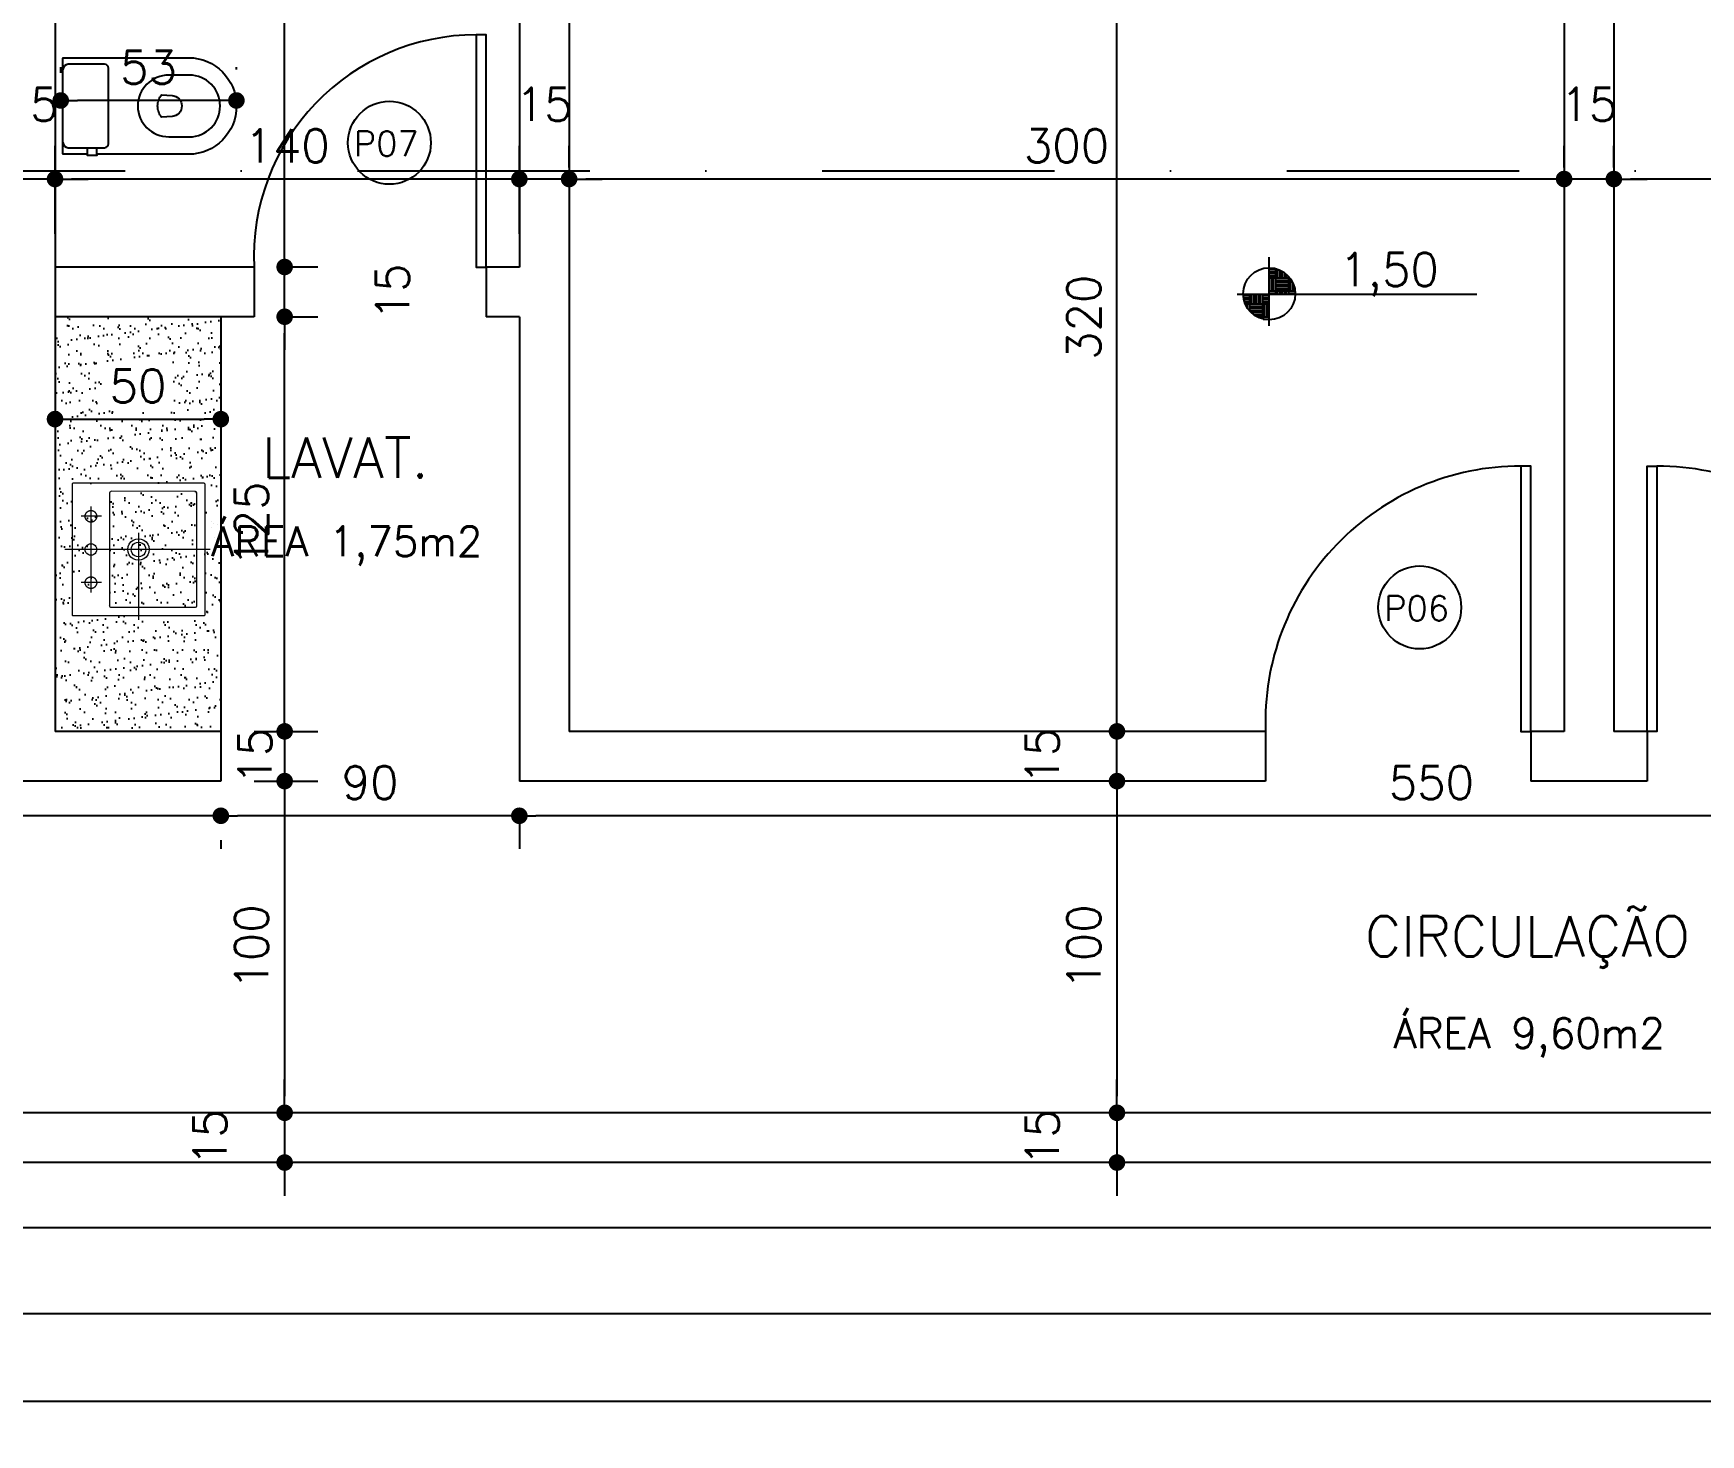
# Model space of a CAD drawing. Header units: inches. Extents: x 580771 to 672494, y 7715997 to 7829530.
# Drawn here: x 654686 to 655189, y 7727587 to 7728009 of the extents above; entities that cross this region are included whole.
import ezdxf

# ---------------------------------------------------------------- set-up
doc = ezdxf.new("R2010")
doc.units = ezdxf.units.IN
doc.header["$MEASUREMENT"] = 0
doc.header["$PDMODE"] = 2
for name, pattern in [('AXES', [0.54, 0.3, -0.08, 0.08, -0.08]), ('CACHE', [0.24, 0.12, -0.12]), ('CONTINU', [0]), ('DASHDOTX2', [2, 1, -0.5, 0, -0.5])]:
    doc.linetypes.add(name, pattern=pattern)
for name, color, linetype in [('01', 1, 'Continuous'), ('02', 2, 'Continuous'), ('04', 4, 'Continuous'), ('1-ARQ-2', 2, 'Continuous'), ('1-ARQ-A', 1, 'Continuous'), ('Block1', 1, 'Continuous'), ('Block2', 2, 'Continuous'), ('Layer3', 3, 'Continuous'), ('NIVEL', 2, 'Continuous'), ('parede', 6, 'Continuous'), ('PAVTO1-ESCADA', 1, 'Continuous'), ('SIMBOLOS', 2, 'Continuous')]:
    doc.layers.add(name, color=color, linetype=linetype)
doc.layers.add('MOBILIÁRIO-02', color=2, linetype='Continuous', lineweight=20)
doc.layers.get('01').off()
doc.styles.add('R80E50', font='romans.shx', dxfattribs={"height": 10})
doc.styles.add('ROMANS', font='romans', dxfattribs={"height": 0.2})
doc.dimstyles.new('ARQ50', dxfattribs={"dimscale": 50, "dimtxt": 10, "dimasz": 0.1, "dimexe": 0.2, "dimexo": 0.2, "dimgap": 0.1, "dimtad": 1, "dimdec": 0, "dimzin": 12, "dimdsep": 46, "dimtxsty": 'R80E50', "dimblk1": 'DOT', "dimblk2": 'DOT', "dimsah": 1, "dimcen": 0.4, "dimclrd": 15, "dimclre": 15, "dimclrt": 3, "dimadec": 0, "dimazin": 0, "dimtfac": 1, "dimtdec": 0, "dimtmove": 2, "dimatfit": 3, "dimldrblk": 'DOT', "dimfxl": 0.2, "dimtolj": 1, "dimtzin": 12, "dimarcsym": 0})

# ---------------------------------------------------------------- blocks, each defined once
blk = doc.blocks.new('Vaso002c')
at = {"layer": 'Block1'}
for p, q in [((12.45, -18.5), (12.45, -16)), ((15.95, -18.5), (15.95, -16))]:
    blk.add_line(p, q, dxfattribs=at)
blk.add_lwpolyline([(3, -14, 0.324141), (5, -16), (19, -16, 0.333333), (20.5, -14.5), (20.5, 0), (20.5, 14.5, 0.333333), (19, 16), (5, 16, 0.324141), (3, 14, 0.324141)], format="xyb", dxfattribs=at)
for points in [[(63.2, 0, 0.418677), (51.5, 11.8), (43.6, 11.8, 0.411784), (31.7, 0, 0.411784), (43.6, -11.8), (51.5, -11.8, 0.418677)], [(48.5, 0, -0.428571), (44.8, -4), (40.8, -4.3, -0.16754), (39.3, 0, -0.16754), (40.8, 4.3), (44.8, 4, -0.428571)]]:
    blk.add_lwpolyline(points, format="xyb", close=True, dxfattribs=at)
at = {"layer": 'Block2'}
blk.add_lwpolyline([(3, 18.17, -0.329256), (3.38, 18.5), (51.1, 18.5, -0.412623), (69.5, 0, -0.412623), (51.1, -18.5), (15.95, -18.5), (15.95, -18.9), (12.45, -18.9), (12.45, -18.5), (3.38, -18.5, -0.329256), (3, -18.17), (3, -17.25), (3, 0), (3, 17.29)], format="xyb", close=True, dxfattribs=at)
blk = doc.blocks.new('7408317_p')
at = {"linetype": 'Continuous'}
for p, q in [((-0.1983, 0.2005), (-0.2, 0.1987)), ((0.1982, 0.2005), (0.2, 0.1987)), ((-0.2, -0.1977), (-0.1983, -0.1995)), ((0.2, -0.1977), (0.1982, -0.1995))]:
    blk.add_line(p, q, dxfattribs=at)
at = {"linetype": 'AXES'}
for points in [[(0, -0.032), (0, 0.223)], [(0, -0.2156), (0, 0.2156)], [(-0.1, 0.1125), (-0.1, 0.173)], [(0.1, 0.1125), (0.1, 0.173)], [(-0.1299, 0.144), (0.1299, 0.144)], [(-0.0506, 0.0005), (0.2124, 0.0005)]]:
    blk.add_lwpolyline(points, dxfattribs=at)
at = {"linetype": 'CONTINU'}
for points in [[(-0.2, -0.1977), (-0.2, 0.1987)], [(-0.1983, 0.2005), (0.1982, 0.2005)], [(0.2, -0.1977), (0.2, 0.1987)], [(-0.175, -0.1695), (-0.1753, 0.0825)], [(-0.1703, 0.0875), (0.1704, 0.0875)], [(0.175, -0.1701), (0.1754, 0.0825)], [(-0.1983, -0.1995), (0.1982, -0.1995)], [(-0.17, -0.1745), (0.1706, -0.1745)]]:
    blk.add_lwpolyline(points, dxfattribs=at)
at = {"linetype": 'CACHE'}
for points in [[(-0.1, 0.1615, 1.00004), (-0.1, 0.1265)], [(-0.1, 0.1265, 1.000058), (-0.1, 0.1615)], [(0.1, 0.1615, 1.000022), (0.1, 0.1265)], [(0.1, 0.1265, 1.000056), (0.1, 0.1615)]]:
    blk.add_lwpolyline(points, format="xyb", dxfattribs=at)
at = {"linetype": 'CONTINU'}
for points in [[(0, 0.1615, 1.00026), (0, 0.1265)], [(0, 0.1265, 1.000277), (0, 0.1615)], [(-0.1703, 0.0875, 0.414587), (-0.1753, 0.0825)], [(0.1754, 0.0825, 0.414612), (0.1704, 0.0875)], [(0, 0.033, 1.000349), (0, -0.032)], [(0, 0.0227, 1.000759), (0, -0.0218)], [(0, -0.032, 1.000654), (0, 0.033)], [(0, -0.0218, 1.000698), (0, 0.0227)], [(-0.1736, -0.173, -0.197042), (-0.175, -0.1695)], [(-0.175, -0.1695, 0.414578), (-0.17, -0.1745)], [(-0.17, -0.1745, -0.19704), (-0.1736, -0.173)], [(0.1706, -0.1745, 0.413833), (0.175, -0.1701)]]:
    blk.add_lwpolyline(points, format="xyb", dxfattribs=at)
blk = doc.blocks.new('_DOT')
at = {"color": 0, "linetype": 'ByBlock'}
blk.add_line((-0.5, 0), (-1, 0), dxfattribs=at)
at = {"color": 0, "linetype": 'ByBlock', "const_width": 0.5}
blk.add_lwpolyline([(-0.25, 0, 1), (0.25, 0, 1)], format="xyb", close=True, dxfattribs=at)
blk = doc.blocks.new('*D1148')
at = {"color": 15, "lineweight": -2, "transparency": 16777216}
for p, q in [((655162.74, 7727968.61), (655162.74, 7727975.13)), ((655457.74, 7727965.13), (655167.74, 7727965.13))]:
    blk.add_line(p, q, dxfattribs=at)
at = {"layer": 'Defpoints', "color": 0, "transparency": 16777216}
for p in [(655162.74, 7727965.13), (655462.74, 7727965.13), (655162.74, 7727958.61)]:
    blk.add_point(p, dxfattribs=at)
at = {"color": 15, "lineweight": -2, "transparency": 16777216, "xscale": 5, "yscale": 5, "zscale": 5, "rotation": 180}
blk.add_blockref('_DOT', (655162.74, 7727965.13), dxfattribs=at)
at = {"color": 15, "lineweight": -2, "transparency": 16777216, "xscale": 5, "yscale": 5, "zscale": 5}
blk.add_blockref('_DOT', (655462.74, 7727965.13), dxfattribs=at)
at = {"color": 3, "transparency": 16777216, "insert": (655312.74, 7727975.13), "char_height": 10, "attachment_point": 5, "style": 'R80E50'}
blk.add_mtext('\\A1;300', dxfattribs=at)
blk = doc.blocks.new('*D1149')
at = {"color": 15, "lineweight": -2, "transparency": 16777216}
for p, q in [((655147.74, 7727968.61), (655147.74, 7727975.13)), ((655162.74, 7727968.61), (655162.74, 7727975.13)), ((655142.74, 7727965.13), (655137.74, 7727965.13)), ((655162.74, 7727965.13), (655147.74, 7727965.13)), ((655167.74, 7727965.13), (655172.74, 7727965.13))]:
    blk.add_line(p, q, dxfattribs=at)
at = {"layer": 'Defpoints', "color": 0, "transparency": 16777216}
for p in [(655147.74, 7727965.13), (655147.74, 7727958.61), (655162.74, 7727958.61)]:
    blk.add_point(p, dxfattribs=at)
at = {"color": 15, "lineweight": -2, "transparency": 16777216, "xscale": 5, "yscale": 5, "zscale": 5}
blk.add_blockref('_DOT', (655147.74, 7727965.13), dxfattribs=at)
at = {"color": 15, "lineweight": -2, "transparency": 16777216, "xscale": 5, "yscale": 5, "zscale": 5, "rotation": 180}
blk.add_blockref('_DOT', (655162.74, 7727965.13), dxfattribs=at)
at = {"color": 3, "transparency": 16777216, "insert": (655155.24, 7727987.63), "char_height": 10, "attachment_point": 5, "style": 'R80E50'}
blk.add_mtext('\\A1;15', dxfattribs=at)
blk = doc.blocks.new('*D1150')
at = {"color": 15, "lineweight": -2, "transparency": 16777216}
for p, q in [((654847.74, 7727968.61), (654847.74, 7727975.13)), ((655147.74, 7727968.61), (655147.74, 7727975.13)), ((655142.74, 7727965.13), (654852.74, 7727965.13))]:
    blk.add_line(p, q, dxfattribs=at)
at = {"layer": 'Defpoints', "color": 0, "transparency": 16777216}
for p in [(654847.74, 7727965.13), (654847.74, 7727958.61), (655147.74, 7727958.61)]:
    blk.add_point(p, dxfattribs=at)
at = {"color": 15, "lineweight": -2, "transparency": 16777216, "xscale": 5, "yscale": 5, "zscale": 5, "rotation": 180}
blk.add_blockref('_DOT', (654847.74, 7727965.13), dxfattribs=at)
at = {"color": 15, "lineweight": -2, "transparency": 16777216, "xscale": 5, "yscale": 5, "zscale": 5}
blk.add_blockref('_DOT', (655147.74, 7727965.13), dxfattribs=at)
at = {"color": 3, "transparency": 16777216, "insert": (654997.74, 7727975.13), "char_height": 10, "attachment_point": 5, "style": 'R80E50'}
blk.add_mtext('\\A1;300', dxfattribs=at)
blk = doc.blocks.new('*D1151')
at = {"color": 15, "lineweight": -2, "transparency": 16777216}
for p, q in [((654832.74, 7727948.61), (654832.74, 7727975.13)), ((654847.74, 7727968.61), (654847.74, 7727975.13)), ((654827.74, 7727965.13), (654822.74, 7727965.13)), ((654847.74, 7727965.13), (654832.74, 7727965.13)), ((654852.74, 7727965.13), (654857.74, 7727965.13))]:
    blk.add_line(p, q, dxfattribs=at)
at = {"layer": 'Defpoints', "color": 0, "transparency": 16777216}
for p in [(654832.74, 7727965.13), (654847.74, 7727958.61), (654832.74, 7727938.61)]:
    blk.add_point(p, dxfattribs=at)
at = {"color": 15, "lineweight": -2, "transparency": 16777216, "xscale": 5, "yscale": 5, "zscale": 5}
blk.add_blockref('_DOT', (654832.74, 7727965.13), dxfattribs=at)
at = {"color": 15, "lineweight": -2, "transparency": 16777216, "xscale": 5, "yscale": 5, "zscale": 5, "rotation": 180}
blk.add_blockref('_DOT', (654847.74, 7727965.13), dxfattribs=at)
at = {"color": 3, "transparency": 16777216, "insert": (654840.24, 7727987.63), "char_height": 10, "attachment_point": 5, "style": 'R80E50'}
blk.add_mtext('\\A1;15', dxfattribs=at)
blk = doc.blocks.new('*D1152')
at = {"color": 15, "lineweight": -2, "transparency": 16777216}
for p, q in [((654692.74, 7727948.61), (654692.74, 7727975.13)), ((654832.74, 7727948.61), (654832.74, 7727975.13)), ((654827.74, 7727965.13), (654697.74, 7727965.13))]:
    blk.add_line(p, q, dxfattribs=at)
at = {"layer": 'Defpoints', "color": 0, "transparency": 16777216}
for p in [(654692.74, 7727965.13), (654692.74, 7727938.61), (654832.74, 7727938.61)]:
    blk.add_point(p, dxfattribs=at)
at = {"color": 15, "lineweight": -2, "transparency": 16777216, "xscale": 5, "yscale": 5, "zscale": 5, "rotation": 180}
blk.add_blockref('_DOT', (654692.74, 7727965.13), dxfattribs=at)
at = {"color": 15, "lineweight": -2, "transparency": 16777216, "xscale": 5, "yscale": 5, "zscale": 5}
blk.add_blockref('_DOT', (654832.74, 7727965.13), dxfattribs=at)
at = {"color": 3, "transparency": 16777216, "insert": (654762.74, 7727975.13), "char_height": 10, "attachment_point": 5, "style": 'R80E50'}
blk.add_mtext('\\A1;140', dxfattribs=at)
blk = doc.blocks.new('*D1153')
at = {"color": 15, "lineweight": -2, "transparency": 16777216}
for p, q in [((654677.74, 7727948.61), (654677.74, 7727975.13)), ((654692.74, 7727948.61), (654692.74, 7727975.13)), ((654672.74, 7727965.13), (654667.74, 7727965.13)), ((654692.74, 7727965.13), (654677.74, 7727965.13)), ((654697.74, 7727965.13), (654702.74, 7727965.13))]:
    blk.add_line(p, q, dxfattribs=at)
at = {"layer": 'Defpoints', "color": 0, "transparency": 16777216}
for p in [(654677.74, 7727965.13), (654677.74, 7727938.61), (654692.74, 7727938.61)]:
    blk.add_point(p, dxfattribs=at)
at = {"color": 15, "lineweight": -2, "transparency": 16777216, "xscale": 5, "yscale": 5, "zscale": 5}
blk.add_blockref('_DOT', (654677.74, 7727965.13), dxfattribs=at)
at = {"color": 15, "lineweight": -2, "transparency": 16777216, "xscale": 5, "yscale": 5, "zscale": 5, "rotation": 180}
blk.add_blockref('_DOT', (654692.74, 7727965.13), dxfattribs=at)
at = {"color": 3, "transparency": 16777216, "insert": (654685.24, 7727987.63), "char_height": 10, "attachment_point": 5, "style": 'R80E50'}
blk.add_mtext('\\A1;15', dxfattribs=at)
blk = doc.blocks.new('*D1201')
at = {"layer": 'Defpoints', "color": 0, "transparency": 16777216}
for p in [(654832.74, 7727783.61), (654832.74, 7727773.16), (655382.74, 7727773.61)]:
    blk.add_point(p, dxfattribs=at)
at = {"layer": 'NIVEL', "color": 15, "lineweight": -2, "transparency": 16777216}
for p, q in [((654832.74, 7727773.61), (654832.74, 7727763.16)), ((655377.74, 7727773.16), (654837.74, 7727773.16)), ((655382.74, 7727763.61), (655382.74, 7727763.16))]:
    blk.add_line(p, q, dxfattribs=at)
at = {"layer": 'NIVEL', "color": 15, "lineweight": -2, "transparency": 16777216, "xscale": 5, "yscale": 5, "zscale": 5, "rotation": 180}
blk.add_blockref('_DOT', (654832.74, 7727773.16), dxfattribs=at)
at = {"layer": 'NIVEL', "color": 15, "lineweight": -2, "transparency": 16777216, "xscale": 5, "yscale": 5, "zscale": 5}
blk.add_blockref('_DOT', (655382.74, 7727773.16), dxfattribs=at)
at = {"layer": 'NIVEL', "color": 3, "transparency": 16777216, "insert": (655107.74, 7727783.16), "char_height": 10, "attachment_point": 5, "style": 'R80E50'}
blk.add_mtext('\\A1;550', dxfattribs=at)
blk = doc.blocks.new('*D1202')
at = {"layer": 'Defpoints', "color": 0, "transparency": 16777216}
for p in [(654832.74, 7727783.61), (654742.74, 7727775.84), (654742.74, 7727773.16)]:
    blk.add_point(p, dxfattribs=at)
at = {"layer": 'NIVEL', "color": 15, "lineweight": -2, "transparency": 16777216}
for p, q in [((654827.74, 7727773.16), (654747.74, 7727773.16)), ((654832.74, 7727773.61), (654832.74, 7727763.16)), ((654742.74, 7727765.84), (654742.74, 7727763.16))]:
    blk.add_line(p, q, dxfattribs=at)
at = {"layer": 'NIVEL', "color": 15, "lineweight": -2, "transparency": 16777216, "xscale": 5, "yscale": 5, "zscale": 5, "rotation": 180}
blk.add_blockref('_DOT', (654742.74, 7727773.16), dxfattribs=at)
at = {"layer": 'NIVEL', "color": 15, "lineweight": -2, "transparency": 16777216, "xscale": 5, "yscale": 5, "zscale": 5}
blk.add_blockref('_DOT', (654832.74, 7727773.16), dxfattribs=at)
at = {"layer": 'NIVEL', "color": 3, "transparency": 16777216, "insert": (654787.74, 7727783.16), "char_height": 10, "attachment_point": 5, "style": 'R80E50'}
blk.add_mtext('\\A1;90', dxfattribs=at)
blk = doc.blocks.new('*D1203')
at = {"layer": 'Defpoints', "color": 0, "transparency": 16777216}
for p in [(654422.74, 7727783.61), (654422.74, 7727773.16), (654742.74, 7727775.84)]:
    blk.add_point(p, dxfattribs=at)
at = {"layer": 'NIVEL', "color": 15, "lineweight": -2, "transparency": 16777216}
for p, q in [((654422.74, 7727773.61), (654422.74, 7727763.16)), ((654737.74, 7727773.16), (654427.74, 7727773.16)), ((654742.74, 7727765.84), (654742.74, 7727763.16))]:
    blk.add_line(p, q, dxfattribs=at)
at = {"layer": 'NIVEL', "color": 15, "lineweight": -2, "transparency": 16777216, "xscale": 5, "yscale": 5, "zscale": 5, "rotation": 180}
blk.add_blockref('_DOT', (654422.74, 7727773.16), dxfattribs=at)
at = {"layer": 'NIVEL', "color": 15, "lineweight": -2, "transparency": 16777216, "xscale": 5, "yscale": 5, "zscale": 5}
blk.add_blockref('_DOT', (654742.74, 7727773.16), dxfattribs=at)
at = {"layer": 'NIVEL', "color": 3, "transparency": 16777216, "insert": (654582.74, 7727783.16), "char_height": 10, "attachment_point": 5, "style": 'R80E50'}
blk.add_mtext('\\A1;320', dxfattribs=at)
blk = doc.blocks.new('*D1247')
at = {"layer": 'Defpoints', "color": 0, "transparency": 16777216}
for p in [(655057.74, 7727783.61), (655012.93, 7727683.61), (655057.74, 7727683.61)]:
    blk.add_point(p, dxfattribs=at)
at = {"layer": 'NIVEL', "color": 15, "lineweight": -2, "transparency": 16777216}
for p, q in [((655047.74, 7727783.61), (655002.93, 7727783.61)), ((655012.93, 7727778.61), (655012.93, 7727688.61)), ((655047.74, 7727683.61), (655002.93, 7727683.61))]:
    blk.add_line(p, q, dxfattribs=at)
at = {"layer": 'NIVEL', "color": 15, "lineweight": -2, "transparency": 16777216, "xscale": 5, "yscale": 5, "zscale": 5}
for p, rotation in [((655012.93, 7727783.61), 90), ((655012.93, 7727683.61), 270)]:
    blk.add_blockref('_DOT', p, dxfattribs=dict(at, rotation=rotation))
at = {"layer": 'NIVEL', "color": 3, "transparency": 16777216, "insert": (655002.93, 7727733.61), "char_height": 10, "attachment_point": 5, "rotation": 90, "style": 'R80E50'}
blk.add_mtext('\\A1;100', dxfattribs=at)
blk = doc.blocks.new('*D1248')
at = {"layer": 'Defpoints', "color": 0, "transparency": 16777216}
for p in [(655057.74, 7727683.61), (655012.93, 7727668.61), (655124.21, 7727668.61)]:
    blk.add_point(p, dxfattribs=at)
at = {"layer": 'NIVEL', "color": 15, "lineweight": -2, "transparency": 16777216}
for p, q in [((655012.93, 7727688.61), (655012.93, 7727693.61)), ((655047.74, 7727683.61), (655002.93, 7727683.61)), ((655012.93, 7727683.61), (655012.93, 7727668.61)), ((655114.21, 7727668.61), (655002.93, 7727668.61)), ((655012.93, 7727663.61), (655012.93, 7727658.61))]:
    blk.add_line(p, q, dxfattribs=at)
at = {"layer": 'NIVEL', "color": 15, "lineweight": -2, "transparency": 16777216, "xscale": 5, "yscale": 5, "zscale": 5}
for p, rotation in [((655012.93, 7727683.61), 270), ((655012.93, 7727668.61), 90)]:
    blk.add_blockref('_DOT', p, dxfattribs=dict(at, rotation=rotation))
at = {"layer": 'NIVEL', "color": 3, "transparency": 16777216, "insert": (654990.43, 7727676.11), "char_height": 10, "attachment_point": 5, "rotation": 90, "style": 'R80E50'}
blk.add_mtext('\\A1;15', dxfattribs=at)
blk = doc.blocks.new('*D1249')
at = {"layer": 'Defpoints', "color": 0, "transparency": 16777216}
for p in [(655012.93, 7727798.61), (655057.74, 7727798.61), (655057.74, 7727783.61)]:
    blk.add_point(p, dxfattribs=at)
at = {"layer": 'NIVEL', "color": 15, "lineweight": -2, "transparency": 16777216}
for p, q in [((655012.93, 7727803.61), (655012.93, 7727808.61)), ((655047.74, 7727798.61), (655002.93, 7727798.61)), ((655012.93, 7727783.61), (655012.93, 7727798.61)), ((655047.74, 7727783.61), (655002.93, 7727783.61)), ((655012.93, 7727778.61), (655012.93, 7727773.61))]:
    blk.add_line(p, q, dxfattribs=at)
at = {"layer": 'NIVEL', "color": 15, "lineweight": -2, "transparency": 16777216, "xscale": 5, "yscale": 5, "zscale": 5}
for p, rotation in [((655012.93, 7727798.61), 270), ((655012.93, 7727783.61), 90)]:
    blk.add_blockref('_DOT', p, dxfattribs=dict(at, rotation=rotation))
at = {"layer": 'NIVEL', "color": 3, "transparency": 16777216, "insert": (654990.43, 7727791.11), "char_height": 10, "attachment_point": 5, "rotation": 90, "style": 'R80E50'}
blk.add_mtext('\\A1;15', dxfattribs=at)
blk = doc.blocks.new('*D1250')
at = {"layer": 'Defpoints', "color": 0, "transparency": 16777216}
for p in [(655012.93, 7728118.61), (655087.74, 7728118.61), (655057.74, 7727798.61)]:
    blk.add_point(p, dxfattribs=at)
at = {"layer": 'NIVEL', "color": 15, "lineweight": -2, "transparency": 16777216}
for p, q in [((655077.74, 7728118.61), (655002.93, 7728118.61)), ((655012.93, 7727803.61), (655012.93, 7728113.61)), ((655047.74, 7727798.61), (655002.93, 7727798.61))]:
    blk.add_line(p, q, dxfattribs=at)
at = {"layer": 'NIVEL', "color": 15, "lineweight": -2, "transparency": 16777216, "xscale": 5, "yscale": 5, "zscale": 5}
for p, rotation in [((655012.93, 7728118.61), 90), ((655012.93, 7727798.61), 270)]:
    blk.add_blockref('_DOT', p, dxfattribs=dict(at, rotation=rotation))
at = {"layer": 'NIVEL', "color": 3, "transparency": 16777216, "insert": (655002.93, 7727923.44), "char_height": 10, "attachment_point": 5, "rotation": 90, "style": 'R80E50'}
blk.add_mtext('\\A1;320', dxfattribs=at)
blk = doc.blocks.new('*D1256')
at = {"layer": 'Defpoints', "color": 0, "transparency": 16777216}
for p in [(654742.74, 7727798.61), (654742.74, 7727783.61), (654761.98, 7727783.61)]:
    blk.add_point(p, dxfattribs=at)
at = {"layer": 'NIVEL', "color": 15, "lineweight": -2, "transparency": 16777216}
for p, q in [((654761.98, 7727803.61), (654761.98, 7727808.61)), ((654752.74, 7727798.61), (654771.98, 7727798.61)), ((654761.98, 7727798.61), (654761.98, 7727783.61)), ((654752.74, 7727783.61), (654771.98, 7727783.61)), ((654761.98, 7727778.61), (654761.98, 7727773.61))]:
    blk.add_line(p, q, dxfattribs=at)
at = {"layer": 'NIVEL', "color": 15, "lineweight": -2, "transparency": 16777216, "xscale": 5, "yscale": 5, "zscale": 5}
for p, rotation in [((654761.98, 7727798.61), 270), ((654761.98, 7727783.61), 90)]:
    blk.add_blockref('_DOT', p, dxfattribs=dict(at, rotation=rotation))
at = {"layer": 'NIVEL', "color": 3, "transparency": 16777216, "insert": (654753.06, 7727791.11), "char_height": 10, "attachment_point": 5, "rotation": 90, "style": 'R80E50'}
blk.add_mtext('\\A1;15', dxfattribs=at)
blk = doc.blocks.new('*D1257')
at = {"layer": 'Defpoints', "color": 0, "transparency": 16777216}
for p in [(654742.74, 7727783.61), (654761.98, 7727683.61), (654794.48, 7727683.61)]:
    blk.add_point(p, dxfattribs=at)
at = {"layer": 'NIVEL', "color": 15, "lineweight": -2, "transparency": 16777216}
for p, q in [((654752.74, 7727783.61), (654771.98, 7727783.61)), ((654761.98, 7727778.61), (654761.98, 7727688.61)), ((654784.48, 7727683.61), (654751.98, 7727683.61))]:
    blk.add_line(p, q, dxfattribs=at)
at = {"layer": 'NIVEL', "color": 15, "lineweight": -2, "transparency": 16777216, "xscale": 5, "yscale": 5, "zscale": 5}
for p, rotation in [((654761.98, 7727783.61), 90), ((654761.98, 7727683.61), 270)]:
    blk.add_blockref('_DOT', p, dxfattribs=dict(at, rotation=rotation))
at = {"layer": 'NIVEL', "color": 3, "transparency": 16777216, "insert": (654751.98, 7727733.61), "char_height": 10, "attachment_point": 5, "rotation": 90, "style": 'R80E50'}
blk.add_mtext('\\A1;100', dxfattribs=at)
blk = doc.blocks.new('*D1258')
at = {"layer": 'Defpoints', "color": 0, "transparency": 16777216}
for p in [(654794.48, 7727683.61), (654761.98, 7727668.61), (654778.98, 7727668.61)]:
    blk.add_point(p, dxfattribs=at)
at = {"layer": 'NIVEL', "color": 15, "lineweight": -2, "transparency": 16777216}
for p, q in [((654761.98, 7727688.61), (654761.98, 7727693.61)), ((654784.48, 7727683.61), (654751.98, 7727683.61)), ((654761.98, 7727683.61), (654761.98, 7727668.61)), ((654768.98, 7727668.61), (654751.98, 7727668.61)), ((654761.98, 7727663.61), (654761.98, 7727658.61))]:
    blk.add_line(p, q, dxfattribs=at)
at = {"layer": 'NIVEL', "color": 15, "lineweight": -2, "transparency": 16777216, "xscale": 5, "yscale": 5, "zscale": 5}
for p, rotation in [((654761.98, 7727683.61), 270), ((654761.98, 7727668.61), 90)]:
    blk.add_blockref('_DOT', p, dxfattribs=dict(at, rotation=rotation))
at = {"layer": 'NIVEL', "color": 3, "transparency": 16777216, "insert": (654739.48, 7727676.11), "char_height": 10, "attachment_point": 5, "rotation": 90, "style": 'R80E50'}
blk.add_mtext('\\A1;15', dxfattribs=at)
blk = doc.blocks.new('*D1259')
at = {"layer": 'Defpoints', "color": 0, "transparency": 16777216}
for p in [(654752.74, 7727923.61), (654761.98, 7727923.61), (654742.74, 7727798.61)]:
    blk.add_point(p, dxfattribs=at)
at = {"layer": 'NIVEL', "color": 15, "lineweight": -2, "transparency": 16777216}
for p, q in [((654762.74, 7727923.61), (654771.98, 7727923.61)), ((654761.98, 7727803.61), (654761.98, 7727918.61)), ((654752.74, 7727798.61), (654771.98, 7727798.61))]:
    blk.add_line(p, q, dxfattribs=at)
at = {"layer": 'NIVEL', "color": 15, "lineweight": -2, "transparency": 16777216, "xscale": 5, "yscale": 5, "zscale": 5}
for p, rotation in [((654761.98, 7727923.61), 90), ((654761.98, 7727798.61), 270)]:
    blk.add_blockref('_DOT', p, dxfattribs=dict(at, rotation=rotation))
at = {"layer": 'NIVEL', "color": 3, "transparency": 16777216, "insert": (654751.98, 7727861.11), "char_height": 10, "attachment_point": 5, "rotation": 90, "style": 'R80E50'}
blk.add_mtext('\\A1;125', dxfattribs=at)
blk = doc.blocks.new('*D1260')
at = {"layer": 'Defpoints', "color": 0, "transparency": 16777216}
for p in [(654752.74, 7727938.61), (654761.98, 7727938.61), (654752.74, 7727923.61)]:
    blk.add_point(p, dxfattribs=at)
at = {"layer": 'NIVEL', "color": 15, "lineweight": -2, "transparency": 16777216}
for p, q in [((654761.98, 7727943.61), (654761.98, 7727948.61)), ((654761.98, 7727923.61), (654761.98, 7727938.61)), ((654762.74, 7727938.61), (654771.98, 7727938.61)), ((654762.74, 7727923.61), (654771.98, 7727923.61)), ((654761.98, 7727918.61), (654761.98, 7727913.61))]:
    blk.add_line(p, q, dxfattribs=at)
at = {"layer": 'NIVEL', "color": 15, "lineweight": -2, "transparency": 16777216, "xscale": 5, "yscale": 5, "zscale": 5}
for p, rotation in [((654761.98, 7727938.61), 270), ((654761.98, 7727923.61), 90)]:
    blk.add_blockref('_DOT', p, dxfattribs=dict(at, rotation=rotation))
at = {"layer": 'NIVEL', "color": 3, "transparency": 16777216, "insert": (654794.48, 7727931.11), "char_height": 10, "attachment_point": 5, "rotation": 90, "style": 'R80E50'}
blk.add_mtext('\\A1;15', dxfattribs=at)
blk = doc.blocks.new('*D1261')
at = {"layer": 'Defpoints', "color": 0, "transparency": 16777216}
for p in [(654761.98, 7728118.61), (654762.74, 7728118.61), (654752.74, 7727938.61)]:
    blk.add_point(p, dxfattribs=at)
at = {"layer": 'NIVEL', "color": 15, "lineweight": -2, "transparency": 16777216}
for p, q in [((654752.74, 7728118.61), (654751.98, 7728118.61)), ((654761.98, 7727943.61), (654761.98, 7728113.61)), ((654762.74, 7727938.61), (654771.98, 7727938.61))]:
    blk.add_line(p, q, dxfattribs=at)
at = {"layer": 'NIVEL', "color": 15, "lineweight": -2, "transparency": 16777216, "xscale": 5, "yscale": 5, "zscale": 5}
for p, rotation in [((654761.98, 7728118.61), 90), ((654761.98, 7727938.61), 270)]:
    blk.add_blockref('_DOT', p, dxfattribs=dict(at, rotation=rotation))
at = {"layer": 'NIVEL', "color": 3, "transparency": 16777216, "insert": (654751.98, 7728064.68), "char_height": 10, "attachment_point": 5, "rotation": 90, "style": 'R80E50'}
blk.add_mtext('\\A1;180', dxfattribs=at)
blk = doc.blocks.new('*D1264')
at = {"layer": 'Defpoints', "color": 0, "transparency": 16777216}
for p in [(654692.74, 7727923.61), (654742.74, 7727923.61), (654742.74, 7727892.74)]:
    blk.add_point(p, dxfattribs=at)
at = {"layer": 'NIVEL', "color": 15, "lineweight": -2, "transparency": 16777216}
for p, q in [((654692.74, 7727913.61), (654692.74, 7727882.74)), ((654742.74, 7727913.61), (654742.74, 7727882.74)), ((654697.74, 7727892.74), (654737.74, 7727892.74))]:
    blk.add_line(p, q, dxfattribs=at)
at = {"layer": 'NIVEL', "color": 15, "lineweight": -2, "transparency": 16777216, "xscale": 5, "yscale": 5, "zscale": 5, "rotation": 180}
blk.add_blockref('_DOT', (654692.74, 7727892.74), dxfattribs=at)
at = {"layer": 'NIVEL', "color": 15, "lineweight": -2, "transparency": 16777216, "xscale": 5, "yscale": 5, "zscale": 5}
blk.add_blockref('_DOT', (654742.74, 7727892.74), dxfattribs=at)
at = {"layer": 'NIVEL', "color": 3, "transparency": 16777216, "insert": (654717.74, 7727902.74), "char_height": 10, "attachment_point": 5, "style": 'R80E50'}
blk.add_mtext('\\A1;50', dxfattribs=at)
blk = doc.blocks.new('*D735')
at = {"layer": 'Defpoints', "color": 0, "transparency": 16777216}
for p in [(653712.74, 7727683.61), (655382.74, 7727683.61), (653712.74, 7727648.89)]:
    blk.add_point(p, dxfattribs=at)
at = {"layer": 'NIVEL', "color": 15, "lineweight": -2, "transparency": 16777216}
for p, q in [((653712.74, 7727673.61), (653712.74, 7727638.89)), ((655382.74, 7727673.61), (655382.74, 7727638.89)), ((655377.74, 7727648.89), (653717.74, 7727648.89))]:
    blk.add_line(p, q, dxfattribs=at)
at = {"layer": 'NIVEL', "color": 15, "lineweight": -2, "transparency": 16777216, "xscale": 5, "yscale": 5, "zscale": 5, "rotation": 180}
blk.add_blockref('_DOT', (653712.74, 7727648.89), dxfattribs=at)
at = {"layer": 'NIVEL', "color": 15, "lineweight": -2, "transparency": 16777216, "xscale": 5, "yscale": 5, "zscale": 5}
blk.add_blockref('_DOT', (655382.74, 7727648.89), dxfattribs=at)
at = {"layer": 'NIVEL', "color": 3, "transparency": 16777216, "insert": (654547.74, 7727658.89), "char_height": 10, "attachment_point": 5, "style": 'R80E50'}
blk.add_mtext('\\A1;1670', dxfattribs=at)
blk = doc.blocks.new('*D743')
at = {"layer": 'Defpoints', "color": 0, "transparency": 16777216}
for p in [(652832.74, 7727668.61), (656007.74, 7727668.61), (656007.74, 7727623.13)]:
    blk.add_point(p, dxfattribs=at)
at = {"layer": 'NIVEL', "color": 15, "lineweight": -2, "transparency": 16777216}
for p, q in [((652832.74, 7727658.61), (652832.74, 7727613.13)), ((656007.74, 7727658.61), (656007.74, 7727613.13)), ((652837.74, 7727623.13), (656002.74, 7727623.13))]:
    blk.add_line(p, q, dxfattribs=at)
at = {"layer": 'NIVEL', "color": 15, "lineweight": -2, "transparency": 16777216, "xscale": 5, "yscale": 5, "zscale": 5, "rotation": 180}
blk.add_blockref('_DOT', (652832.74, 7727623.13), dxfattribs=at)
at = {"layer": 'NIVEL', "color": 15, "lineweight": -2, "transparency": 16777216, "xscale": 5, "yscale": 5, "zscale": 5}
blk.add_blockref('_DOT', (656007.74, 7727623.13), dxfattribs=at)
at = {"layer": 'NIVEL', "color": 3, "transparency": 16777216, "insert": (654420.24, 7727633.13), "char_height": 10, "attachment_point": 5, "style": 'R80E50'}
blk.add_mtext('\\A1;3175', dxfattribs=at)
blk = doc.blocks.new('*D745')
at = {"layer": 'Defpoints', "color": 0, "transparency": 16777216}
for p in [(652356.25, 7727668.61), (656499.08, 7727668.61), (652356.25, 7727596.58)]:
    blk.add_point(p, dxfattribs=at)
at = {"layer": 'NIVEL', "color": 15, "lineweight": -2, "transparency": 16777216}
for p, q in [((652356.25, 7727658.61), (652356.25, 7727586.58)), ((656499.08, 7727658.61), (656499.08, 7727586.58)), ((656494.08, 7727596.58), (652361.25, 7727596.58))]:
    blk.add_line(p, q, dxfattribs=at)
at = {"layer": 'NIVEL', "color": 15, "lineweight": -2, "transparency": 16777216, "xscale": 5, "yscale": 5, "zscale": 5, "rotation": 180}
blk.add_blockref('_DOT', (652356.25, 7727596.58), dxfattribs=at)
at = {"layer": 'NIVEL', "color": 15, "lineweight": -2, "transparency": 16777216, "xscale": 5, "yscale": 5, "zscale": 5}
blk.add_blockref('_DOT', (656499.08, 7727596.58), dxfattribs=at)
at = {"layer": 'NIVEL', "color": 3, "transparency": 16777216, "insert": (654427.66, 7727606.58), "char_height": 10, "attachment_point": 5, "style": 'R80E50'}
blk.add_mtext('\\A1;4143', dxfattribs=at)
blk = doc.blocks.new('*X31')
at = {"color": 0}
for p, q in [((-1683.05, 3892), (-1680, 3892)), ((-1683.05, 3891), (-1680, 3891)), ((-1683.05, 3890), (-1680, 3890)), ((-1683.05, 3889), (-1680, 3889)), ((-1683.05, 3888), (-1680, 3888)), ((-1683, 3882), (-1683, 3888)), ((-1682, 3882), (-1682, 3888)), ((-1681, 3882), (-1681, 3888)), ((-1680, 3888), (-1680, 3892.29)), ((-1680, 3882), (-1680, 3888)), ((-1680, 3888), (-1674, 3888)), ((-1680, 3887), (-1674, 3887)), ((-1680, 3886), (-1674, 3886)), ((-1679, 3888), (-1679, 3891.98)), ((-1678, 3888), (-1678, 3891.57)), ((-1677, 3888), (-1677, 3891.05)), ((-1676, 3888), (-1676, 3890.4)), ((-1675, 3888), (-1675, 3889.59)), ((-1674, 3888), (-1674, 3888.57)), ((-1674, 3882), (-1674, 3888)), ((-1674, 3888), (-1673.54, 3888)), ((-1673, 3882), (-1673, 3887.24)), ((-1695.03, 3880), (-1692, 3880)), ((-1694.93, 3879), (-1692, 3879)), ((-1692, 3876), (-1692, 3880.69)), ((-1691, 3876), (-1691, 3880.69)), ((-1690, 3876), (-1690, 3880.69)), ((-1689, 3876), (-1689, 3880.69)), ((-1688, 3876), (-1688, 3880.69)), ((-1687, 3876), (-1687, 3880.69)), ((-1686, 3876), (-1686, 3880.69)), ((-1686, 3880), (-1683.05, 3880)), ((-1686, 3879), (-1683.05, 3879)), ((-1683.05, 3882), (-1680, 3882)), ((-1683.05, 3881), (-1680, 3881)), ((-1680, 3885), (-1674, 3885)), ((-1680, 3884), (-1674, 3884)), ((-1680, 3883), (-1674, 3883)), ((-1680, 3880.69), (-1680, 3882)), ((-1680, 3882), (-1674, 3882)), ((-1679, 3880.69), (-1679, 3882)), ((-1678, 3880.69), (-1678, 3882)), ((-1677, 3880.69), (-1677, 3882)), ((-1676, 3880.69), (-1676, 3882)), ((-1675, 3880.69), (-1675, 3882)), ((-1674, 3880.69), (-1674, 3882)), ((-1674, 3882), (-1671.12, 3882)), ((-1674, 3881), (-1671.05, 3881)), ((-1672, 3882), (-1672, 3885.37)), ((-1694.74, 3878), (-1692, 3878)), ((-1694.47, 3877), (-1692, 3877)), ((-1694.1, 3876), (-1692, 3876)), ((-1694, 3875.78), (-1694, 3876)), ((-1693, 3873.98), (-1693, 3876)), ((-1692, 3872.69), (-1692, 3876)), ((-1692, 3876), (-1686, 3876)), ((-1692, 3875), (-1686, 3875)), ((-1692, 3874), (-1686, 3874)), ((-1692, 3873), (-1686, 3873)), ((-1691.33, 3872), (-1686, 3872)), ((-1690.13, 3871), (-1686, 3871)), ((-1686, 3878), (-1683.05, 3878)), ((-1686, 3877), (-1683.05, 3877)), ((-1686, 3870), (-1686, 3876)), ((-1686, 3876), (-1683.05, 3876)), ((-1685, 3870), (-1685, 3876)), ((-1684, 3870), (-1684, 3876)), ((-1688.51, 3870), (-1686, 3870)), ((-1688, 3869.76), (-1688, 3870)), ((-1687, 3869.36), (-1687, 3870)), ((-1686, 3869.06), (-1686, 3870)), ((-1686, 3870), (-1683.05, 3870)), ((-1685.77, 3869), (-1683.05, 3869))]:
    blk.add_line(p, q, dxfattribs=at)
blk = doc.blocks.new('*D1665')
at = {"layer": 'Defpoints', "color": 0, "transparency": 16777216}
for p in [(654694.47, 7727988.81), (654694.47, 7727987.15), (654747.43, 7727988.15)]:
    blk.add_point(p, dxfattribs=at)
at = {"layer": 'NIVEL', "color": 15, "lineweight": -2, "transparency": 16777216}
for p, q in [((654694.47, 7727997.15), (654694.47, 7727998.81)), ((654747.43, 7727998.15), (654747.43, 7727998.81)), ((654742.43, 7727988.81), (654699.47, 7727988.81))]:
    blk.add_line(p, q, dxfattribs=at)
at = {"layer": 'NIVEL', "color": 15, "lineweight": -2, "transparency": 16777216, "xscale": 5, "yscale": 5, "zscale": 5, "rotation": 180}
blk.add_blockref('_DOT', (654694.47, 7727988.81), dxfattribs=at)
at = {"layer": 'NIVEL', "color": 15, "lineweight": -2, "transparency": 16777216, "xscale": 5, "yscale": 5, "zscale": 5}
blk.add_blockref('_DOT', (654747.43, 7727988.81), dxfattribs=at)
at = {"layer": 'NIVEL', "color": 3, "transparency": 16777216, "insert": (654720.95, 7727998.81), "char_height": 10, "attachment_point": 5, "style": 'R80E50'}
blk.add_mtext('\\A1;53', dxfattribs=at)

msp = doc.modelspace()

# ---------------------------------------------------------------- hatches: boundary and pattern name
at = {"layer": 'PAVTO1-ESCADA'}
h = msp.add_hatch(dxfattribs=at)
h.set_pattern_fill('AR-SAND', color=256, scale=3, style=0)
h.set_pattern_definition([(37.5, (0, -41893.4593), (-0.1889800743, 5.780471307), [0, -4.56, 0, -5.1, 0, -4.875]), (7.5, (0, -41893.459), (5.309330116, 8.466438196), [0, -2.46, 0, -4.11, 0, -1.575]), (327.5, (-3.69, -41893.4593), (9.3424255853, 0.0169771606), [0, -1.5, 0, -5.4, 0, -7.05]), (317.5, (-3.69, -41893.459), (9.018379814, 2.633026695), [0, -0.75, 0, -3.54, 0, -4.05])])
h.paths.add_polyline_path([(654742.741, 7727923.605), (654692.741, 7727923.605), (654692.741, 7727798.605), (654742.741, 7727798.605)])
h.paths.add_polyline_path([(654697.915, 7727833.448), (654697.915, 7727873.448), (654737.915, 7727873.448), (654737.915, 7727833.448)], flags=16)
edge = h.paths.add_edge_path(flags=0)
edge.add_line((654709.215, 7727836.409), (654709.215, 7727853.444))
edge.add_line((654709.215, 7727853.444), (654705.315, 7727853.444))
edge.add_arc((654703.565, 7727853.444), 1.75, -90.01459, 0.00847, ccw=False)
edge.add_line((654703.564, 7727851.694), (654703.565, 7727845.194))
edge.add_arc((654703.565, 7727843.444), 1.75, 0.00107, 90.00615, ccw=False)
edge.add_arc((654703.565, 7727843.444), 1.75, -180.00091, 0.00553, ccw=False)
edge.add_arc((654703.565, 7727843.444), 1.75, 90.00615, 180.00355, ccw=False)
edge.add_line((654703.565, 7727845.194), (654703.564, 7727851.694))
edge.add_arc((654703.565, 7727853.444), 1.75, 179.98645, 269.98541, ccw=False)
edge.add_arc((654703.565, 7727853.445), 1.75, 90.01913, 180.01716, ccw=False)
edge.add_line((654703.564, 7727855.194), (654703.564, 7727861.694))
edge.add_arc((654703.564, 7727863.444), 1.75, 179.99893, 269.99866, ccw=False)
edge.add_arc((654703.564, 7727863.444), 1.75, -0.00004, 180.00451, ccw=False)
edge.add_arc((654703.564, 7727863.444), 1.75, -90.00134, 0.00555, ccw=False)
edge.add_line((654703.564, 7727861.694), (654703.564, 7727855.194))
edge.add_arc((654703.565, 7727853.445), 1.75, -0.01258, 90.01913, ccw=False)
edge.add_line((654705.315, 7727853.444), (654709.215, 7727853.444))
edge.add_line((654709.215, 7727853.444), (654709.215, 7727870.479))
edge.add_arc((654709.715, 7727870.479), 0.5, 89.93073, 180, ccw=False)
edge.add_line((654709.715, 7727870.979), (654734.915, 7727870.948))
edge.add_arc((654734.915, 7727870.448), 0.5, 0.03497, 90.03639, ccw=False)
edge.add_line((654735.415, 7727870.448), (654735.415, 7727836.388))
edge.add_arc((654734.97, 7727836.388), 0.445, -89.92303, 0, ccw=False)
edge.add_line((654734.971, 7727835.943), (654709.715, 7727835.909))
edge.add_arc((654709.715, 7727836.409), 0.5, 180, 270.0779, ccw=False)
edge = h.paths.add_edge_path(flags=0)
edge.add_arc((654717.916, 7727853.445), 3.251, -0.02591, 180.01412, ccw=False)
edge.add_arc((654717.916, 7727853.442), 3.251, -180.04338, 0.03158, ccw=False)
edge = h.paths.add_edge_path(flags=0)
edge.add_arc((654717.916, 7727853.443), 2.225, -180.02855, 0.05142, ccw=False)
edge.add_arc((654717.916, 7727853.446), 2.225, -0.03206, 180.05493, ccw=False)
h.paths.add_polyline_path([(654707.146, 7727895.237), (654728.336, 7727895.237), (654728.336, 7727910.237), (654707.146, 7727910.237)], flags=16)
h.paths.add_polyline_path([(654697.915, 7727846.391), (654701.815, 7727844.98), (654701.815, 7727861.908), (654697.915, 7727863.32)], flags=0)

# ---------------------------------------------------------------- linework, layer by layer
at = {"layer": '04', "linetype": 'DASHDOTX2', "ltscale": 70}
msp.add_line((651281.452, 7727967.635), (656521.714, 7727967.635), dxfattribs=at)
at = {"layer": '1-ARQ-2'}
msp.add_line((654742.741, 7727923.605), (654742.741, 7727798.605), dxfattribs=at)
for points in [[(654822.741, 7727938.605), (654822.741, 7728008.605), (654819.741, 7728008.605), (654819.741, 7727938.605), (654822.741, 7727938.605)], [(655137.741, 7727798.605), (655137.741, 7727878.605), (655134.741, 7727878.605), (655134.741, 7727798.605), (655137.741, 7727798.605)], [(655172.741, 7727798.605), (655172.741, 7727878.605), (655175.741, 7727878.605), (655175.741, 7727798.605), (655172.741, 7727798.605)]]:
    msp.add_lwpolyline(points, dxfattribs=at)
at = {"layer": '1-ARQ-A'}
for centre, radius, start, end in [((654819.741, 7727941.541), 67.064, 90, 182.5089), ((655134.741, 7727801.549), 77.056, 90, 182.18938), ((655175.741, 7727801.549), 77.056, 357.81062, 90)]:
    msp.add_arc(centre, radius, start, end, dxfattribs=at)
at = {"layer": 'NIVEL', "color": 2, "linetype": 'Continuous'}
for p, q in [((655058.754, 7727941.587), (655058.754, 7727920.835)), ((655121.459, 7727930.31), (655049.12, 7727930.31))]:
    msp.add_line(p, q, dxfattribs=at)
msp.add_circle((655058.827, 7727930.529), 7.84, dxfattribs=at)
at = {"layer": 'parede'}
for p, q in [((654692.741, 7728133.605), (654692.741, 7727798.605)), ((654832.741, 7728118.605), (654832.741, 7727938.605)), ((654847.741, 7728118.605), (654847.741, 7727798.605)), ((655147.741, 7728118.605), (655147.741, 7727798.605)), ((655162.741, 7728118.605), (655162.741, 7727798.605)), ((654752.741, 7727938.605), (654692.741, 7727938.605)), ((654752.741, 7727938.605), (654752.741, 7727923.605)), ((654832.741, 7727938.605), (654822.741, 7727938.605)), ((654822.741, 7727938.605), (654822.741, 7727923.605)), ((654752.741, 7727923.605), (654692.741, 7727923.605)), ((654832.741, 7727923.605), (654822.741, 7727923.605)), ((654832.741, 7727923.605), (654832.741, 7727783.605)), ((654742.741, 7727798.605), (654692.741, 7727798.605)), ((654742.741, 7727798.605), (654742.741, 7727783.605)), ((655057.741, 7727798.605), (654847.741, 7727798.605)), ((655057.741, 7727798.605), (655057.741, 7727783.605)), ((655147.741, 7727798.605), (655137.741, 7727798.605)), ((655137.741, 7727798.605), (655137.741, 7727783.605)), ((655172.741, 7727798.605), (655162.741, 7727798.605)), ((655172.741, 7727798.605), (655172.741, 7727783.605)), ((654742.741, 7727783.605), (654607.741, 7727783.605)), ((655057.741, 7727783.605), (654832.741, 7727783.605)), ((655172.741, 7727783.605), (655137.741, 7727783.605)), ((655382.741, 7727683.605), (653712.741, 7727683.605)), ((656007.741, 7727668.605), (652832.741, 7727668.605))]:
    msp.add_line(p, q, dxfattribs=at)
at = {"layer": 'SIMBOLOS', "color": 2}
for centre in [(654793.555, 7727976.058), (655104.218, 7727835.973)]:
    msp.add_circle(centre, 12.5, dxfattribs=at)

# ---------------------------------------------------------------- block references
at = {"layer": '01', "xscale": 0.7874015748038801, "yscale": 0.7874015748038801, "zscale": 0.7874015748038801}
msp.add_blockref('Vaso002c', (654692.741, 7727987.15), dxfattribs=at)
at = {"layer": 'MOBILIÁRIO-02', "xscale": -100, "yscale": 100, "zscale": 100, "rotation": 90}
msp.add_blockref('7408317_p', (654717.965, 7727853.445), dxfattribs=at)
at = {"layer": 'NIVEL', "color": 1, "linetype": 'Continuous', "xscale": 0.6533333333209157, "yscale": 0.6533333333209157, "zscale": 0.6533333333209157}
msp.add_blockref('*X31', (656158.419, 7725395.147), dxfattribs=at)

# ---------------------------------------------------------------- texts
at = {"layer": '02', "char_height": 9, "width": 104.16053, "attachment_point": 7, "style": 'R80E50'}
for s, insert in [('\\pt63;{\\C2;ÁREA 1,75m2}', (654739.834, 7727848.641)), ('\\pt63;{\\C2;ÁREA 9,60m2}', (655096.346, 7727700.396))]:
    msp.add_mtext(s, dxfattribs=dict(at, insert=insert))
at = {"layer": 'Layer3', "style": 'R80E50'}
for s, p in [('LAVAT.', (654755.099, 7727875.078)), ('CIRCULAÇÃO', (655087.738, 7727730.782))]:
    msp.add_text(s, height=12.1, dxfattribs=at).set_placement(p)
at = {"layer": 'NIVEL', "color": 2, "linetype": 'Continuous', "style": 'ROMANS'}
msp.add_text('1,50', height=10, dxfattribs=at).set_placement((655079.984, 7727932.835))
at = {"layer": 'SIMBOLOS', "color": 2, "style": 'ROMANS'}
for s, p in [('P07', (654782.823, 7727972.054)), ('P06', (655093.486, 7727831.97))]:
    msp.add_text(s, height=7.5, dxfattribs=at).set_placement(p)

# ---------------------------------------------------------------- dimensions: what is measured, and where the dimension line sits
at = {"color": 4}
for base, p1, p2, picture, middle in [((654677.741, 7727965.129), (654692.741, 7727938.605), (654677.741, 7727938.605), '*D1153', (654685.241, 7727987.629)), ((654832.741, 7727965.129), (654847.741, 7727958.605), (654832.741, 7727938.605), '*D1151', (654840.241, 7727987.629)), ((655147.741, 7727965.129), (655162.741, 7727958.605), (655147.741, 7727958.605), '*D1149', (655155.241, 7727987.629)), ((654692.741, 7727965.129), (654832.741, 7727938.605), (654692.741, 7727938.605), '*D1152', (654762.741, 7727975.129)), ((654847.741, 7727965.129), (655147.741, 7727958.605), (654847.741, 7727958.605), '*D1150', (654997.741, 7727975.129)), ((655162.741, 7727965.129), (655462.741, 7727965.129), (655162.741, 7727958.605), '*D1148', (655312.741, 7727975.129))]:
    dim = msp.add_linear_dim(base=base, p1=p1, p2=p2, dimstyle='ARQ50', dxfattribs=at)
    dim.commit()
    dim.dimension.update_dxf_attribs({"geometry": picture, "text_midpoint": middle})
at = {"layer": 'NIVEL', "color": 4}
for base, p1, p2, picture, middle in [((654761.985, 7728118.605), (654752.741, 7727938.605), (654762.741, 7728118.605), '*D1261', (654751.985, 7728064.675)), ((655012.927, 7728118.605), (655057.741, 7727798.605), (655087.741, 7728118.605), '*D1250', (655002.927, 7727923.44)), ((654761.985, 7727783.605), (654742.741, 7727798.605), (654742.741, 7727783.605), '*D1256', (654753.063, 7727791.105))]:
    dim = msp.add_linear_dim(base=base, p1=p1, p2=p2, angle=90, dimstyle='ARQ50', dxfattribs=at)
    dim.commit()
    dim.dimension.update_dxf_attribs({"geometry": picture, "text_midpoint": middle, "dimtype": 160})
at = {"layer": 'NIVEL'}
dim = msp.add_linear_dim(base=(654694.466, 7727988.806), p1=(654747.431, 7727988.15), p2=(654694.466, 7727987.15), dimstyle='ARQ50', dxfattribs=at)
dim.commit()
dim.dimension.update_dxf_attribs({"geometry": '*D1665', "text_midpoint": (654720.948, 7727998.806)})
at = {"layer": 'NIVEL', "color": 4}
for base, p1, p2, picture, middle in [((654761.985, 7727938.605), (654752.741, 7727923.605), (654752.741, 7727938.605), '*D1260', (654794.485, 7727931.105)), ((654761.985, 7727923.605), (654742.741, 7727798.605), (654752.741, 7727923.605), '*D1259', (654751.985, 7727861.105)), ((655012.927, 7727798.605), (655057.741, 7727783.605), (655057.741, 7727798.605), '*D1249', (654990.427, 7727791.105)), ((654761.985, 7727683.605), (654742.741, 7727783.605), (654794.485, 7727683.605), '*D1257', (654751.985, 7727733.605)), ((655012.927, 7727683.605), (655057.741, 7727783.605), (655057.741, 7727683.605), '*D1247', (655002.927, 7727733.605)), ((654761.985, 7727668.605), (654794.485, 7727683.605), (654778.98, 7727668.605), '*D1258', (654739.485, 7727676.105)), ((655012.927, 7727668.605), (655057.741, 7727683.605), (655124.21, 7727668.605), '*D1248', (654990.427, 7727676.105))]:
    dim = msp.add_linear_dim(base=base, p1=p1, p2=p2, angle=90, dimstyle='ARQ50', dxfattribs=at)
    dim.commit()
    dim.dimension.update_dxf_attribs({"geometry": picture, "text_midpoint": middle})
for base, p1, p2, picture, middle in [((654742.741, 7727892.737), (654692.741, 7727923.605), (654742.741, 7727923.605), '*D1264', (654717.741, 7727902.737)), ((654422.741, 7727773.163), (654742.741, 7727775.84), (654422.741, 7727783.605), '*D1203', (654582.741, 7727783.163)), ((654742.741, 7727773.163), (654832.741, 7727783.605), (654742.741, 7727775.84), '*D1202', (654787.741, 7727783.163)), ((654832.741, 7727773.163), (655382.741, 7727773.605), (654832.741, 7727783.605), '*D1201', (655107.741, 7727783.163)), ((653712.741, 7727648.894), (655382.741, 7727683.605), (653712.741, 7727683.605), '*D735', (654547.741, 7727658.894)), ((652356.246, 7727596.578), (656499.083, 7727668.605), (652356.246, 7727668.605), '*D745', (654427.665, 7727606.578)), ((656007.741, 7727623.132), (652832.741, 7727668.605), (656007.741, 7727668.605), '*D743', (654420.241, 7727633.132))]:
    dim = msp.add_linear_dim(base=base, p1=p1, p2=p2, dimstyle='ARQ50', dxfattribs=at)
    dim.commit()
    dim.dimension.update_dxf_attribs({"geometry": picture, "text_midpoint": middle})

doc.saveas('drawing.dxf')
